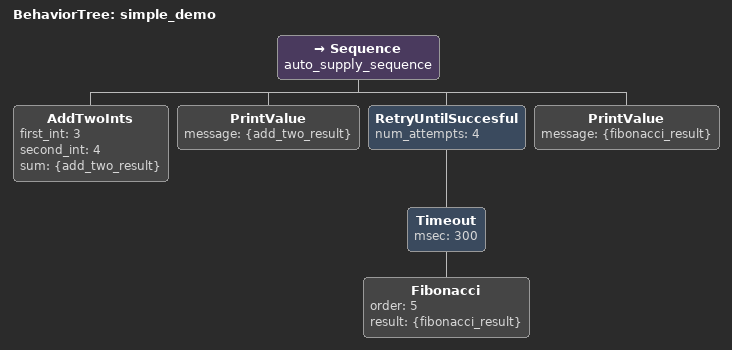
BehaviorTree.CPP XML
<?xml version="1.0"?>

<!-- simple_demo for study -->
<root main_tree_to_execute = "simple_demo">
    <BehaviorTree ID="simple_demo">
        <Sequence name="auto_supply_sequence">
            <AddTwoInts first_int = "3" second_int = "4" sum = "{add_two_result}" />
            <PrintValue message="{add_two_result}"/>
            <RetryUntilSuccesful num_attempts="4">
                <Timeout msec="300">
                    <Fibonacci order="5" result="{fibonacci_result}" />
                </Timeout>
            </RetryUntilSuccesful>
            <PrintValue message="{fibonacci_result}"/>
        </Sequence>
    </BehaviorTree>
</root>
